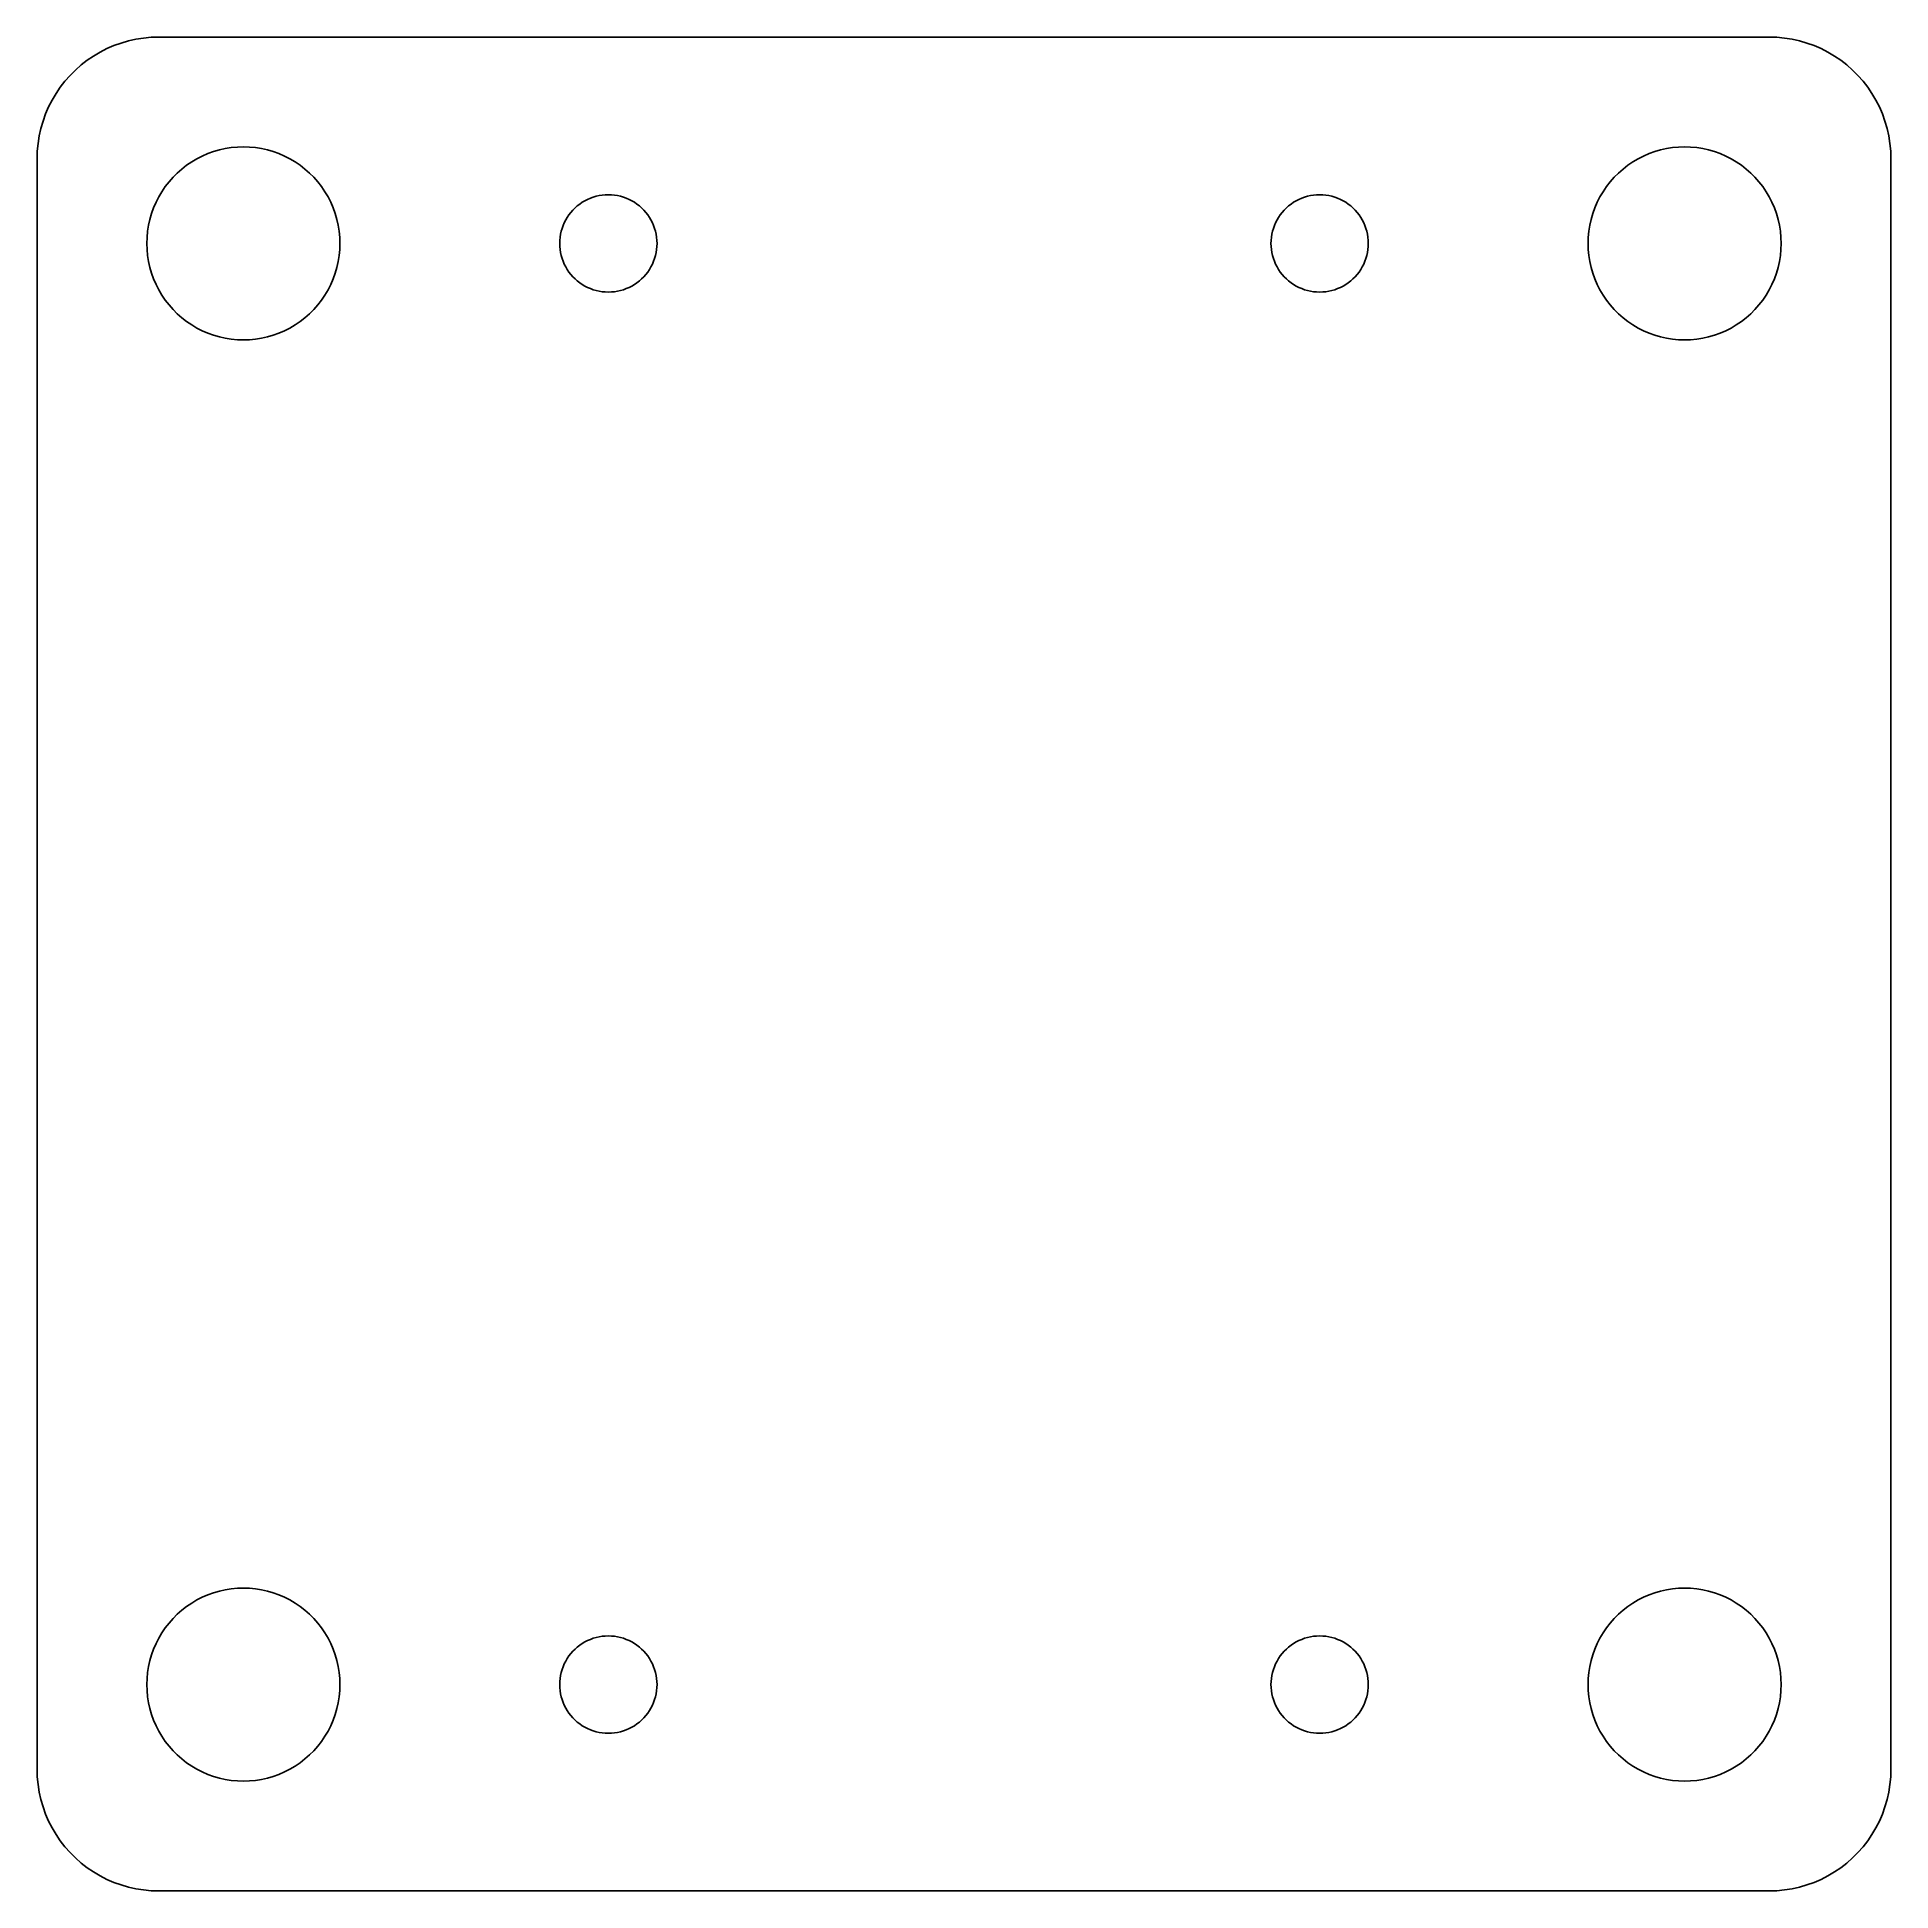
# Model space of a CAD drawing. Header units: metres. Extents: x -38.1 to 38.1, y -38.1 to 38.1.
import ezdxf

# ---------------------------------------------------------------- set-up
doc = ezdxf.new("R2010")
doc.units = ezdxf.units.M

msp = doc.modelspace()

# ---------------------------------------------------------------- linework, layer by layer
for p, q in [((-33.1, 38.1), (-33.4139, 38.0901)), ((33.1, 38.1), (-33.1, 38.1)), ((33.4139, 38.0901), (33.1, 38.1)), ((-35.5088, 37.4815), (-35.7791, 37.3216)), ((-35.2289, 37.6241), (-35.5088, 37.4815)), ((-34.9406, 37.7489), (-35.2289, 37.6241)), ((-34.6451, 37.8553), (-34.9406, 37.7489)), ((-34.3434, 37.9429), (-34.6451, 37.8553)), ((-34.0369, 38.0114), (-34.3434, 37.9429)), ((-33.7267, 38.0606), (-34.0369, 38.0114)), ((-33.4139, 38.0901), (-33.7267, 38.0606)), ((33.7267, 38.0606), (33.4139, 38.0901)), ((34.0369, 38.0114), (33.7267, 38.0606)), ((34.3434, 37.9429), (34.0369, 38.0114)), ((34.6451, 37.8553), (34.3434, 37.9429)), ((34.9406, 37.7489), (34.6451, 37.8553)), ((35.2289, 37.6241), (34.9406, 37.7489)), ((35.5088, 37.4815), (35.2289, 37.6241)), ((35.7791, 37.3216), (35.5088, 37.4815)), ((-36.5227, 36.7448), (-36.7448, 36.5227)), ((-36.2871, 36.9525), (-36.5227, 36.7448)), ((-36.0389, 37.1451), (-36.2871, 36.9525)), ((-35.7791, 37.3216), (-36.0389, 37.1451)), ((36.0389, 37.1451), (35.7791, 37.3216)), ((36.2871, 36.9525), (36.0389, 37.1451)), ((36.5227, 36.7448), (36.2871, 36.9525)), ((36.7448, 36.5227), (36.5227, 36.7448)), ((-37.1451, 36.0389), (-37.3216, 35.7791)), ((-36.9525, 36.2871), (-37.1451, 36.0389)), ((-36.7448, 36.5227), (-36.9525, 36.2871)), ((36.9525, 36.2871), (36.7448, 36.5227)), ((37.1451, 36.0389), (36.9525, 36.2871)), ((37.3216, 35.7791), (37.1451, 36.0389)), ((-37.6241, 35.2289), (-37.7489, 34.9406)), ((-37.4815, 35.5088), (-37.6241, 35.2289)), ((-37.3216, 35.7791), (-37.4815, 35.5088)), ((37.4815, 35.5088), (37.3216, 35.7791)), ((37.6241, 35.2289), (37.4815, 35.5088)), ((37.7489, 34.9406), (37.6241, 35.2289)), ((-37.9429, 34.3434), (-38.0114, 34.0369)), ((-37.8553, 34.6451), (-37.9429, 34.3434)), ((-37.7489, 34.9406), (-37.8553, 34.6451)), ((37.8553, 34.6451), (37.7489, 34.9406)), ((37.9429, 34.3434), (37.8553, 34.6451)), ((38.0114, 34.0369), (37.9429, 34.3434)), ((-38.0606, 33.7267), (-38.0901, 33.4139)), ((-38.0114, 34.0369), (-38.0606, 33.7267)), ((-30.3624, 33.5172), (-30.1162, 33.5562)), ((-30.1162, 33.5562), (-29.8679, 33.5797)), ((-29.8679, 33.5797), (-29.6187, 33.5875)), ((-29.6187, 33.5875), (-29.3695, 33.5797)), ((-29.3695, 33.5797), (-29.1213, 33.5562)), ((-29.1213, 33.5562), (-28.8751, 33.5172)), ((28.8751, 33.5172), (29.1213, 33.5562)), ((29.1213, 33.5562), (29.3695, 33.5797)), ((29.3695, 33.5797), (29.6187, 33.5875)), ((29.6187, 33.5875), (29.8679, 33.5797)), ((29.8679, 33.5797), (30.1162, 33.5562)), ((30.1162, 33.5562), (30.3624, 33.5172)), ((38.0606, 33.7267), (38.0114, 34.0369)), ((38.0901, 33.4139), (38.0606, 33.7267)), ((-38.0901, 33.4139), (-38.1, 33.1)), ((-38.1, 33.1), (-38.1, -33.1)), ((-32.1485, 32.6767), (-31.9515, 32.8295)), ((-31.9515, 32.8295), (-31.7453, 32.9697)), ((-31.7453, 32.9697), (-31.5307, 33.0966)), ((-31.5307, 33.0966), (-31.3085, 33.2098)), ((-31.3085, 33.2098), (-31.0797, 33.3088)), ((-31.0797, 33.3088), (-30.8452, 33.3932)), ((-30.8452, 33.3932), (-30.6057, 33.4628)), ((-30.6057, 33.4628), (-30.3624, 33.5172)), ((-28.8751, 33.5172), (-28.6318, 33.4628)), ((-28.6318, 33.4628), (-28.3923, 33.3932)), ((-28.3923, 33.3932), (-28.1577, 33.3088)), ((-28.1577, 33.3088), (-27.9289, 33.2098)), ((-27.9289, 33.2098), (-27.7068, 33.0966)), ((-27.7068, 33.0966), (-27.4922, 32.9697)), ((-27.4922, 32.9697), (-27.286, 32.8295)), ((-27.286, 32.8295), (-27.089, 32.6767)), ((27.089, 32.6767), (27.286, 32.8295)), ((27.286, 32.8295), (27.4922, 32.9697)), ((27.4922, 32.9697), (27.7068, 33.0966)), ((27.7068, 33.0966), (27.9289, 33.2098)), ((27.9289, 33.2098), (28.1577, 33.3088)), ((28.1577, 33.3088), (28.3923, 33.3932)), ((28.3923, 33.3932), (28.6318, 33.4628)), ((28.6318, 33.4628), (28.8751, 33.5172)), ((30.3624, 33.5172), (30.6057, 33.4628)), ((30.6057, 33.4628), (30.8452, 33.3932)), ((30.8452, 33.3932), (31.0797, 33.3088)), ((31.0797, 33.3088), (31.3085, 33.2098)), ((31.3085, 33.2098), (31.5307, 33.0966)), ((31.5307, 33.0966), (31.7453, 32.9697)), ((31.7453, 32.9697), (31.9515, 32.8295)), ((31.9515, 32.8295), (32.1485, 32.6767)), ((38.1, 33.1), (38.0901, 33.4139)), ((38.1, -33.1), (38.1, 33.1)), ((-32.8295, 31.9515), (-32.6767, 32.1485)), ((-32.6767, 32.1485), (-32.5118, 32.3355)), ((-32.5118, 32.3355), (-32.3355, 32.5118)), ((-32.3355, 32.5118), (-32.1485, 32.6767)), ((-27.089, 32.6767), (-26.9019, 32.5118)), ((-26.9019, 32.5118), (-26.7256, 32.3355)), ((-26.7256, 32.3355), (-26.5608, 32.1485)), ((-26.5608, 32.1485), (-26.408, 31.9515)), ((26.408, 31.9515), (26.5608, 32.1485)), ((26.5608, 32.1485), (26.7256, 32.3355)), ((26.7256, 32.3355), (26.9019, 32.5118)), ((26.9019, 32.5118), (27.089, 32.6767)), ((32.1485, 32.6767), (32.3355, 32.5118)), ((32.3355, 32.5118), (32.5118, 32.3355)), ((32.5118, 32.3355), (32.6767, 32.1485)), ((32.6767, 32.1485), (32.8295, 31.9515)), ((-33.3088, 31.0797), (-33.2098, 31.3085)), ((-33.2098, 31.3085), (-33.0966, 31.5307)), ((-33.0966, 31.5307), (-32.9697, 31.7453)), ((-32.9697, 31.7453), (-32.8295, 31.9515)), ((-26.408, 31.9515), (-26.2678, 31.7453)), ((-26.2678, 31.7453), (-26.1409, 31.5307)), ((-26.1409, 31.5307), (-26.0277, 31.3085)), ((-26.0277, 31.3085), (-25.9287, 31.0797)), ((-15.7943, 31.2368), (-15.6904, 31.3074)), ((-15.6904, 31.3074), (-15.5822, 31.3714)), ((-15.5822, 31.3714), (-15.4703, 31.4284)), ((-15.4703, 31.4284), (-15.355, 31.4783)), ((-15.355, 31.4783), (-15.2368, 31.5209)), ((-15.2368, 31.5209), (-15.1161, 31.5559)), ((-15.1161, 31.5559), (-14.9935, 31.5833)), ((-14.9935, 31.5833), (-14.8694, 31.603)), ((-14.8694, 31.603), (-14.7443, 31.6148)), ((-14.7443, 31.6148), (-14.6187, 31.6187)), ((-14.6187, 31.6187), (-14.4932, 31.6148)), ((-14.4932, 31.6148), (-14.3681, 31.603)), ((-14.3681, 31.603), (-14.244, 31.5833)), ((-14.244, 31.5833), (-14.1214, 31.5559)), ((-14.1214, 31.5559), (-14.0007, 31.5209)), ((-14.0007, 31.5209), (-13.8825, 31.4783)), ((-13.8825, 31.4783), (-13.7672, 31.4284)), ((-13.7672, 31.4284), (-13.6552, 31.3714)), ((-13.6552, 31.3714), (-13.5471, 31.3074)), ((-13.5471, 31.3074), (-13.4432, 31.2368)), ((13.4432, 31.2368), (13.5471, 31.3074)), ((13.5471, 31.3074), (13.6552, 31.3714)), ((13.6552, 31.3714), (13.7672, 31.4284)), ((13.7672, 31.4284), (13.8825, 31.4783)), ((13.8825, 31.4783), (14.0007, 31.5209)), ((14.0007, 31.5209), (14.1214, 31.5559)), ((14.1214, 31.5559), (14.244, 31.5833)), ((14.244, 31.5833), (14.3681, 31.603)), ((14.3681, 31.603), (14.4932, 31.6148)), ((14.4932, 31.6148), (14.6187, 31.6187)), ((14.6187, 31.6187), (14.7443, 31.6148)), ((14.7443, 31.6148), (14.8694, 31.603)), ((14.8694, 31.603), (14.9935, 31.5833)), ((14.9935, 31.5833), (15.1161, 31.5559)), ((15.1161, 31.5559), (15.2368, 31.5209)), ((15.2368, 31.5209), (15.355, 31.4783)), ((15.355, 31.4783), (15.4703, 31.4284)), ((15.4703, 31.4284), (15.5822, 31.3714)), ((15.5822, 31.3714), (15.6904, 31.3074)), ((15.6904, 31.3074), (15.7943, 31.2368)), ((25.9287, 31.0797), (26.0277, 31.3085)), ((26.0277, 31.3085), (26.1409, 31.5307)), ((26.1409, 31.5307), (26.2678, 31.7453)), ((26.2678, 31.7453), (26.408, 31.9515)), ((32.8295, 31.9515), (32.9697, 31.7453)), ((32.9697, 31.7453), (33.0966, 31.5307)), ((33.0966, 31.5307), (33.2098, 31.3085)), ((33.2098, 31.3085), (33.3088, 31.0797)), ((-33.5172, 30.3624), (-33.4628, 30.6057)), ((-33.4628, 30.6057), (-33.3932, 30.8452)), ((-33.3932, 30.8452), (-33.3088, 31.0797)), ((-25.9287, 31.0797), (-25.8442, 30.8452)), ((-25.8442, 30.8452), (-25.7747, 30.6057)), ((-25.7747, 30.6057), (-25.7203, 30.3624)), ((-16.4284, 30.4703), (-16.3714, 30.5822)), ((-16.3714, 30.5822), (-16.3074, 30.6904)), ((-16.3074, 30.6904), (-16.2368, 30.7943)), ((-16.2368, 30.7943), (-16.1598, 30.8936)), ((-16.1598, 30.8936), (-16.0767, 30.9878)), ((-16.0767, 30.9878), (-15.9878, 31.0767)), ((-15.9878, 31.0767), (-15.8936, 31.1598)), ((-15.8936, 31.1598), (-15.7943, 31.2368)), ((-13.4432, 31.2368), (-13.3439, 31.1598)), ((-13.3439, 31.1598), (-13.2496, 31.0767)), ((-13.2496, 31.0767), (-13.1608, 30.9878)), ((-13.1608, 30.9878), (-13.0777, 30.8936)), ((-13.0777, 30.8936), (-13.0007, 30.7943)), ((-13.0007, 30.7943), (-12.9301, 30.6904)), ((-12.9301, 30.6904), (-12.8661, 30.5822)), ((-12.8661, 30.5822), (-12.8091, 30.4703)), ((12.8091, 30.4703), (12.8661, 30.5822)), ((12.8661, 30.5822), (12.9301, 30.6904)), ((12.9301, 30.6904), (13.0007, 30.7943)), ((13.0007, 30.7943), (13.0777, 30.8936)), ((13.0777, 30.8936), (13.1608, 30.9878)), ((13.1608, 30.9878), (13.2496, 31.0767)), ((13.2496, 31.0767), (13.3439, 31.1598)), ((13.3439, 31.1598), (13.4432, 31.2368)), ((15.7943, 31.2368), (15.8936, 31.1598)), ((15.8936, 31.1598), (15.9878, 31.0767)), ((15.9878, 31.0767), (16.0767, 30.9878)), ((16.0767, 30.9878), (16.1598, 30.8936)), ((16.1598, 30.8936), (16.2368, 30.7943)), ((16.2368, 30.7943), (16.3074, 30.6904)), ((16.3074, 30.6904), (16.3714, 30.5822)), ((16.3714, 30.5822), (16.4284, 30.4703)), ((25.7203, 30.3624), (25.7747, 30.6057)), ((25.7747, 30.6057), (25.8442, 30.8452)), ((25.8442, 30.8452), (25.9287, 31.0797)), ((33.3088, 31.0797), (33.3932, 30.8452)), ((33.3932, 30.8452), (33.4628, 30.6057)), ((33.4628, 30.6057), (33.5172, 30.3624)), ((-33.5875, 29.6187), (-33.5797, 29.8679)), ((-33.5797, 29.8679), (-33.5562, 30.1162)), ((-33.5562, 30.1162), (-33.5172, 30.3624)), ((-25.7203, 30.3624), (-25.6813, 30.1162)), ((-25.6813, 30.1162), (-25.6578, 29.8679)), ((-25.6578, 29.8679), (-25.65, 29.6187)), ((-16.6187, 29.6187), (-16.6148, 29.7443)), ((-16.6148, 29.7443), (-16.603, 29.8694)), ((-16.603, 29.8694), (-16.5833, 29.9935)), ((-16.5833, 29.9935), (-16.5559, 30.1161)), ((-16.5559, 30.1161), (-16.5209, 30.2368)), ((-16.5209, 30.2368), (-16.4783, 30.355)), ((-16.4783, 30.355), (-16.4284, 30.4703)), ((-12.8091, 30.4703), (-12.7592, 30.355)), ((-12.7592, 30.355), (-12.7166, 30.2368)), ((-12.7166, 30.2368), (-12.6816, 30.1161)), ((-12.6816, 30.1161), (-12.6542, 29.9935)), ((-12.6542, 29.9935), (-12.6345, 29.8694)), ((-12.6345, 29.8694), (-12.6227, 29.7443)), ((-12.6227, 29.7443), (-12.6187, 29.6187)), ((12.6187, 29.6187), (12.6227, 29.7443)), ((12.6227, 29.7443), (12.6345, 29.8694)), ((12.6345, 29.8694), (12.6542, 29.9935)), ((12.6542, 29.9935), (12.6816, 30.1161)), ((12.6816, 30.1161), (12.7166, 30.2368)), ((12.7166, 30.2368), (12.7592, 30.355)), ((12.7592, 30.355), (12.8091, 30.4703)), ((16.4284, 30.4703), (16.4783, 30.355)), ((16.4783, 30.355), (16.5209, 30.2368)), ((16.5209, 30.2368), (16.5559, 30.1161)), ((16.5559, 30.1161), (16.5833, 29.9935)), ((16.5833, 29.9935), (16.603, 29.8694)), ((16.603, 29.8694), (16.6148, 29.7443)), ((16.6148, 29.7443), (16.6187, 29.6187)), ((25.65, 29.6187), (25.6578, 29.8679)), ((25.6578, 29.8679), (25.6813, 30.1162)), ((25.6813, 30.1162), (25.7203, 30.3624)), ((33.5172, 30.3624), (33.5562, 30.1162)), ((33.5562, 30.1162), (33.5797, 29.8679)), ((33.5797, 29.8679), (33.5875, 29.6187)), ((-33.5797, 29.3695), (-33.5875, 29.6187)), ((-33.5562, 29.1213), (-33.5797, 29.3695)), ((-33.5172, 28.8751), (-33.5562, 29.1213)), ((-25.6813, 29.1213), (-25.7203, 28.8751)), ((-25.6578, 29.3695), (-25.6813, 29.1213)), ((-25.65, 29.6187), (-25.6578, 29.3695)), ((-16.6148, 29.4932), (-16.6187, 29.6187)), ((-16.603, 29.3681), (-16.6148, 29.4932)), ((-16.5833, 29.244), (-16.603, 29.3681)), ((-16.5559, 29.1214), (-16.5833, 29.244)), ((-16.5209, 29.0007), (-16.5559, 29.1214)), ((-16.4783, 28.8825), (-16.5209, 29.0007)), ((-12.7166, 29.0007), (-12.7592, 28.8825)), ((-12.6816, 29.1214), (-12.7166, 29.0007)), ((-12.6542, 29.244), (-12.6816, 29.1214)), ((-12.6345, 29.3681), (-12.6542, 29.244)), ((-12.6227, 29.4932), (-12.6345, 29.3681)), ((-12.6187, 29.6187), (-12.6227, 29.4932)), ((12.6227, 29.4932), (12.6187, 29.6187)), ((12.6345, 29.3681), (12.6227, 29.4932)), ((12.6542, 29.244), (12.6345, 29.3681)), ((12.6816, 29.1214), (12.6542, 29.244)), ((12.7166, 29.0007), (12.6816, 29.1214)), ((12.7592, 28.8825), (12.7166, 29.0007)), ((16.5209, 29.0007), (16.4783, 28.8825)), ((16.5559, 29.1214), (16.5209, 29.0007)), ((16.5833, 29.244), (16.5559, 29.1214)), ((16.603, 29.3681), (16.5833, 29.244)), ((16.6148, 29.4932), (16.603, 29.3681)), ((16.6187, 29.6187), (16.6148, 29.4932)), ((25.6578, 29.3695), (25.65, 29.6187)), ((25.6813, 29.1213), (25.6578, 29.3695)), ((25.7203, 28.8751), (25.6813, 29.1213)), ((33.5562, 29.1213), (33.5172, 28.8751)), ((33.5797, 29.3695), (33.5562, 29.1213)), ((33.5875, 29.6187), (33.5797, 29.3695)), ((-33.4628, 28.6318), (-33.5172, 28.8751)), ((-33.3932, 28.3923), (-33.4628, 28.6318)), ((-33.3088, 28.1577), (-33.3932, 28.3923)), ((-25.8442, 28.3923), (-25.9287, 28.1577)), ((-25.7747, 28.6318), (-25.8442, 28.3923)), ((-25.7203, 28.8751), (-25.7747, 28.6318)), ((-16.4284, 28.7672), (-16.4783, 28.8825)), ((-16.3714, 28.6552), (-16.4284, 28.7672)), ((-16.3074, 28.5471), (-16.3714, 28.6552)), ((-16.2368, 28.4432), (-16.3074, 28.5471)), ((-16.1598, 28.3439), (-16.2368, 28.4432)), ((-16.0767, 28.2496), (-16.1598, 28.3439)), ((-15.9878, 28.1608), (-16.0767, 28.2496)), ((-13.1608, 28.2496), (-13.2496, 28.1608)), ((-13.0777, 28.3439), (-13.1608, 28.2496)), ((-13.0007, 28.4432), (-13.0777, 28.3439)), ((-12.9301, 28.5471), (-13.0007, 28.4432)), ((-12.8661, 28.6552), (-12.9301, 28.5471)), ((-12.8091, 28.7672), (-12.8661, 28.6552)), ((-12.7592, 28.8825), (-12.8091, 28.7672)), ((12.8091, 28.7672), (12.7592, 28.8825)), ((12.8661, 28.6552), (12.8091, 28.7672)), ((12.9301, 28.5471), (12.8661, 28.6552)), ((13.0007, 28.4432), (12.9301, 28.5471)), ((13.0777, 28.3439), (13.0007, 28.4432)), ((13.1608, 28.2496), (13.0777, 28.3439)), ((13.2496, 28.1608), (13.1608, 28.2496)), ((16.0767, 28.2496), (15.9878, 28.1608)), ((16.1598, 28.3439), (16.0767, 28.2496)), ((16.2368, 28.4432), (16.1598, 28.3439)), ((16.3074, 28.5471), (16.2368, 28.4432)), ((16.3714, 28.6552), (16.3074, 28.5471)), ((16.4284, 28.7672), (16.3714, 28.6552)), ((16.4783, 28.8825), (16.4284, 28.7672)), ((25.7747, 28.6318), (25.7203, 28.8751)), ((25.8442, 28.3923), (25.7747, 28.6318)), ((25.9287, 28.1577), (25.8442, 28.3923)), ((33.3932, 28.3923), (33.3088, 28.1577)), ((33.4628, 28.6318), (33.3932, 28.3923)), ((33.5172, 28.8751), (33.4628, 28.6318)), ((-33.2098, 27.9289), (-33.3088, 28.1577)), ((-33.0966, 27.7068), (-33.2098, 27.9289)), ((-32.9697, 27.4922), (-33.0966, 27.7068)), ((-32.8295, 27.286), (-32.9697, 27.4922)), ((-26.2678, 27.4922), (-26.408, 27.286)), ((-26.1409, 27.7068), (-26.2678, 27.4922)), ((-26.0277, 27.9289), (-26.1409, 27.7068)), ((-25.9287, 28.1577), (-26.0277, 27.9289)), ((-15.8936, 28.0777), (-15.9878, 28.1608)), ((-15.7943, 28.0007), (-15.8936, 28.0777)), ((-15.6904, 27.9301), (-15.7943, 28.0007)), ((-15.5822, 27.8661), (-15.6904, 27.9301)), ((-15.4703, 27.8091), (-15.5822, 27.8661)), ((-15.355, 27.7592), (-15.4703, 27.8091)), ((-15.2368, 27.7166), (-15.355, 27.7592)), ((-15.1161, 27.6816), (-15.2368, 27.7166)), ((-14.9935, 27.6542), (-15.1161, 27.6816)), ((-14.8694, 27.6345), (-14.9935, 27.6542)), ((-14.7443, 27.6227), (-14.8694, 27.6345)), ((-14.6187, 27.6187), (-14.7443, 27.6227)), ((-14.4932, 27.6227), (-14.6187, 27.6187)), ((-14.3681, 27.6345), (-14.4932, 27.6227)), ((-14.244, 27.6542), (-14.3681, 27.6345)), ((-14.1214, 27.6816), (-14.244, 27.6542)), ((-14.0007, 27.7166), (-14.1214, 27.6816)), ((-13.8825, 27.7592), (-14.0007, 27.7166)), ((-13.7672, 27.8091), (-13.8825, 27.7592)), ((-13.6552, 27.8661), (-13.7672, 27.8091)), ((-13.5471, 27.9301), (-13.6552, 27.8661)), ((-13.4432, 28.0007), (-13.5471, 27.9301)), ((-13.3439, 28.0777), (-13.4432, 28.0007)), ((-13.2496, 28.1608), (-13.3439, 28.0777)), ((13.3439, 28.0777), (13.2496, 28.1608)), ((13.4432, 28.0007), (13.3439, 28.0777)), ((13.5471, 27.9301), (13.4432, 28.0007)), ((13.6552, 27.8661), (13.5471, 27.9301)), ((13.7672, 27.8091), (13.6552, 27.8661)), ((13.8825, 27.7592), (13.7672, 27.8091)), ((14.0007, 27.7166), (13.8825, 27.7592)), ((14.1214, 27.6816), (14.0007, 27.7166)), ((14.244, 27.6542), (14.1214, 27.6816)), ((14.3681, 27.6345), (14.244, 27.6542)), ((14.4932, 27.6227), (14.3681, 27.6345)), ((14.6187, 27.6187), (14.4932, 27.6227)), ((14.7443, 27.6227), (14.6187, 27.6187)), ((14.8694, 27.6345), (14.7443, 27.6227)), ((14.9935, 27.6542), (14.8694, 27.6345)), ((15.1161, 27.6816), (14.9935, 27.6542)), ((15.2368, 27.7166), (15.1161, 27.6816)), ((15.355, 27.7592), (15.2368, 27.7166)), ((15.4703, 27.8091), (15.355, 27.7592)), ((15.5822, 27.8661), (15.4703, 27.8091)), ((15.6904, 27.9301), (15.5822, 27.8661)), ((15.7943, 28.0007), (15.6904, 27.9301)), ((15.8936, 28.0777), (15.7943, 28.0007)), ((15.9878, 28.1608), (15.8936, 28.0777)), ((26.0277, 27.9289), (25.9287, 28.1577)), ((26.1409, 27.7068), (26.0277, 27.9289)), ((26.2678, 27.4922), (26.1409, 27.7068)), ((26.408, 27.286), (26.2678, 27.4922)), ((32.9697, 27.4922), (32.8295, 27.286)), ((33.0966, 27.7068), (32.9697, 27.4922)), ((33.2098, 27.9289), (33.0966, 27.7068)), ((33.3088, 28.1577), (33.2098, 27.9289)), ((-32.6767, 27.089), (-32.8295, 27.286)), ((-32.5118, 26.9019), (-32.6767, 27.089)), ((-32.3355, 26.7256), (-32.5118, 26.9019)), ((-32.1485, 26.5608), (-32.3355, 26.7256)), ((-26.9019, 26.7256), (-27.089, 26.5608)), ((-26.7256, 26.9019), (-26.9019, 26.7256)), ((-26.5608, 27.089), (-26.7256, 26.9019)), ((-26.408, 27.286), (-26.5608, 27.089)), ((26.5608, 27.089), (26.408, 27.286)), ((26.7256, 26.9019), (26.5608, 27.089)), ((26.9019, 26.7256), (26.7256, 26.9019)), ((27.089, 26.5608), (26.9019, 26.7256)), ((32.3355, 26.7256), (32.1485, 26.5608)), ((32.5118, 26.9019), (32.3355, 26.7256)), ((32.6767, 27.089), (32.5118, 26.9019)), ((32.8295, 27.286), (32.6767, 27.089)), ((-31.9515, 26.408), (-32.1485, 26.5608)), ((-31.7453, 26.2678), (-31.9515, 26.408)), ((-31.5307, 26.1409), (-31.7453, 26.2678)), ((-31.3085, 26.0277), (-31.5307, 26.1409)), ((-31.0797, 25.9287), (-31.3085, 26.0277)), ((-30.8452, 25.8442), (-31.0797, 25.9287)), ((-28.1577, 25.9287), (-28.3923, 25.8442)), ((-27.9289, 26.0277), (-28.1577, 25.9287)), ((-27.7068, 26.1409), (-27.9289, 26.0277)), ((-27.4922, 26.2678), (-27.7068, 26.1409)), ((-27.286, 26.408), (-27.4922, 26.2678)), ((-27.089, 26.5608), (-27.286, 26.408)), ((27.286, 26.408), (27.089, 26.5608)), ((27.4922, 26.2678), (27.286, 26.408)), ((27.7068, 26.1409), (27.4922, 26.2678)), ((27.9289, 26.0277), (27.7068, 26.1409)), ((28.1577, 25.9287), (27.9289, 26.0277)), ((28.3923, 25.8442), (28.1577, 25.9287)), ((31.0797, 25.9287), (30.8452, 25.8442)), ((31.3085, 26.0277), (31.0797, 25.9287)), ((31.5307, 26.1409), (31.3085, 26.0277)), ((31.7453, 26.2678), (31.5307, 26.1409)), ((31.9515, 26.408), (31.7453, 26.2678)), ((32.1485, 26.5608), (31.9515, 26.408)), ((-30.6057, 25.7747), (-30.8452, 25.8442)), ((-30.3624, 25.7203), (-30.6057, 25.7747)), ((-30.1162, 25.6813), (-30.3624, 25.7203)), ((-29.8679, 25.6578), (-30.1162, 25.6813)), ((-29.6187, 25.65), (-29.8679, 25.6578)), ((-29.3695, 25.6578), (-29.6187, 25.65)), ((-29.1213, 25.6813), (-29.3695, 25.6578)), ((-28.8751, 25.7203), (-29.1213, 25.6813)), ((-28.6318, 25.7747), (-28.8751, 25.7203)), ((-28.3923, 25.8442), (-28.6318, 25.7747)), ((28.6318, 25.7747), (28.3923, 25.8442)), ((28.8751, 25.7203), (28.6318, 25.7747)), ((29.1213, 25.6813), (28.8751, 25.7203)), ((29.3695, 25.6578), (29.1213, 25.6813)), ((29.6187, 25.65), (29.3695, 25.6578)), ((29.8679, 25.6578), (29.6187, 25.65)), ((30.1162, 25.6813), (29.8679, 25.6578)), ((30.3624, 25.7203), (30.1162, 25.6813)), ((30.6057, 25.7747), (30.3624, 25.7203)), ((30.8452, 25.8442), (30.6057, 25.7747)), ((-31.0797, -25.9287), (-30.8452, -25.8442)), ((-30.8452, -25.8442), (-30.6057, -25.7747)), ((-30.6057, -25.7747), (-30.3624, -25.7203)), ((-30.3624, -25.7203), (-30.1162, -25.6813)), ((-30.1162, -25.6813), (-29.8679, -25.6578)), ((-29.8679, -25.6578), (-29.6187, -25.65)), ((-29.6187, -25.65), (-29.3695, -25.6578)), ((-29.3695, -25.6578), (-29.1213, -25.6813)), ((-29.1213, -25.6813), (-28.8751, -25.7203)), ((-28.8751, -25.7203), (-28.6318, -25.7747)), ((-28.6318, -25.7747), (-28.3923, -25.8442)), ((-28.3923, -25.8442), (-28.1577, -25.9287)), ((28.1577, -25.9287), (28.3923, -25.8442)), ((28.3923, -25.8442), (28.6318, -25.7747)), ((28.6318, -25.7747), (28.8751, -25.7203)), ((28.8751, -25.7203), (29.1213, -25.6813)), ((29.1213, -25.6813), (29.3695, -25.6578)), ((29.3695, -25.6578), (29.6187, -25.65)), ((29.6187, -25.65), (29.8679, -25.6578)), ((29.8679, -25.6578), (30.1162, -25.6813)), ((30.1162, -25.6813), (30.3624, -25.7203)), ((30.3624, -25.7203), (30.6057, -25.7747)), ((30.6057, -25.7747), (30.8452, -25.8442)), ((30.8452, -25.8442), (31.0797, -25.9287)), ((-32.3355, -26.7256), (-32.1485, -26.5608)), ((-32.1485, -26.5608), (-31.9515, -26.408)), ((-31.9515, -26.408), (-31.7453, -26.2678)), ((-31.7453, -26.2678), (-31.5307, -26.1409)), ((-31.5307, -26.1409), (-31.3085, -26.0277)), ((-31.3085, -26.0277), (-31.0797, -25.9287)), ((-28.1577, -25.9287), (-27.9289, -26.0277)), ((-27.9289, -26.0277), (-27.7068, -26.1409)), ((-27.7068, -26.1409), (-27.4922, -26.2678)), ((-27.4922, -26.2678), (-27.286, -26.408)), ((-27.286, -26.408), (-27.089, -26.5608)), ((-27.089, -26.5608), (-26.9019, -26.7256)), ((26.9019, -26.7256), (27.089, -26.5608)), ((27.089, -26.5608), (27.286, -26.408)), ((27.286, -26.408), (27.4922, -26.2678)), ((27.4922, -26.2678), (27.7068, -26.1409)), ((27.7068, -26.1409), (27.9289, -26.0277)), ((27.9289, -26.0277), (28.1577, -25.9287)), ((31.0797, -25.9287), (31.3085, -26.0277)), ((31.3085, -26.0277), (31.5307, -26.1409)), ((31.5307, -26.1409), (31.7453, -26.2678)), ((31.7453, -26.2678), (31.9515, -26.408)), ((31.9515, -26.408), (32.1485, -26.5608)), ((32.1485, -26.5608), (32.3355, -26.7256)), ((-32.9697, -27.4922), (-32.8295, -27.286)), ((-32.8295, -27.286), (-32.6767, -27.089)), ((-32.6767, -27.089), (-32.5118, -26.9019)), ((-32.5118, -26.9019), (-32.3355, -26.7256)), ((-26.9019, -26.7256), (-26.7256, -26.9019)), ((-26.7256, -26.9019), (-26.5608, -27.089)), ((-26.5608, -27.089), (-26.408, -27.286)), ((-26.408, -27.286), (-26.2678, -27.4922)), ((26.2678, -27.4922), (26.408, -27.286)), ((26.408, -27.286), (26.5608, -27.089)), ((26.5608, -27.089), (26.7256, -26.9019)), ((26.7256, -26.9019), (26.9019, -26.7256)), ((32.3355, -26.7256), (32.5118, -26.9019)), ((32.5118, -26.9019), (32.6767, -27.089)), ((32.6767, -27.089), (32.8295, -27.286)), ((32.8295, -27.286), (32.9697, -27.4922)), ((-33.3932, -28.3923), (-33.3088, -28.1577)), ((-33.3088, -28.1577), (-33.2098, -27.9289)), ((-33.2098, -27.9289), (-33.0966, -27.7068)), ((-33.0966, -27.7068), (-32.9697, -27.4922)), ((-26.2678, -27.4922), (-26.1409, -27.7068)), ((-26.1409, -27.7068), (-26.0277, -27.9289)), ((-26.0277, -27.9289), (-25.9287, -28.1577)), ((-25.9287, -28.1577), (-25.8442, -28.3923)), ((-16.0767, -28.2496), (-15.9878, -28.1608)), ((-15.9878, -28.1608), (-15.8936, -28.0777)), ((-15.8936, -28.0777), (-15.7943, -28.0007)), ((-15.7943, -28.0007), (-15.6904, -27.9301)), ((-15.6904, -27.9301), (-15.5822, -27.8661)), ((-15.5822, -27.8661), (-15.4703, -27.8091)), ((-15.4703, -27.8091), (-15.355, -27.7592)), ((-15.355, -27.7592), (-15.2368, -27.7166)), ((-15.2368, -27.7166), (-15.1161, -27.6816)), ((-15.1161, -27.6816), (-14.9935, -27.6542)), ((-14.9935, -27.6542), (-14.8694, -27.6345)), ((-14.8694, -27.6345), (-14.7443, -27.6227)), ((-14.7443, -27.6227), (-14.6187, -27.6187)), ((-14.6187, -27.6187), (-14.4932, -27.6227)), ((-14.4932, -27.6227), (-14.3681, -27.6345)), ((-14.3681, -27.6345), (-14.244, -27.6542)), ((-14.244, -27.6542), (-14.1214, -27.6816)), ((-14.1214, -27.6816), (-14.0007, -27.7166)), ((-14.0007, -27.7166), (-13.8825, -27.7592)), ((-13.8825, -27.7592), (-13.7672, -27.8091)), ((-13.7672, -27.8091), (-13.6552, -27.8661)), ((-13.6552, -27.8661), (-13.5471, -27.9301)), ((-13.5471, -27.9301), (-13.4432, -28.0007)), ((-13.4432, -28.0007), (-13.3439, -28.0777)), ((-13.3439, -28.0777), (-13.2496, -28.1608)), ((-13.2496, -28.1608), (-13.1608, -28.2496)), ((13.1608, -28.2496), (13.2496, -28.1608)), ((13.2496, -28.1608), (13.3439, -28.0777)), ((13.3439, -28.0777), (13.4432, -28.0007)), ((13.4432, -28.0007), (13.5471, -27.9301)), ((13.5471, -27.9301), (13.6552, -27.8661)), ((13.6552, -27.8661), (13.7672, -27.8091)), ((13.7672, -27.8091), (13.8825, -27.7592)), ((13.8825, -27.7592), (14.0007, -27.7166)), ((14.0007, -27.7166), (14.1214, -27.6816)), ((14.1214, -27.6816), (14.244, -27.6542)), ((14.244, -27.6542), (14.3681, -27.6345)), ((14.3681, -27.6345), (14.4932, -27.6227)), ((14.4932, -27.6227), (14.6187, -27.6187)), ((14.6187, -27.6187), (14.7443, -27.6227)), ((14.7443, -27.6227), (14.8694, -27.6345)), ((14.8694, -27.6345), (14.9935, -27.6542)), ((14.9935, -27.6542), (15.1161, -27.6816)), ((15.1161, -27.6816), (15.2368, -27.7166)), ((15.2368, -27.7166), (15.355, -27.7592)), ((15.355, -27.7592), (15.4703, -27.8091)), ((15.4703, -27.8091), (15.5822, -27.8661)), ((15.5822, -27.8661), (15.6904, -27.9301)), ((15.6904, -27.9301), (15.7943, -28.0007)), ((15.7943, -28.0007), (15.8936, -28.0777)), ((15.8936, -28.0777), (15.9878, -28.1608)), ((15.9878, -28.1608), (16.0767, -28.2496)), ((25.8442, -28.3923), (25.9287, -28.1577)), ((25.9287, -28.1577), (26.0277, -27.9289)), ((26.0277, -27.9289), (26.1409, -27.7068)), ((26.1409, -27.7068), (26.2678, -27.4922)), ((32.9697, -27.4922), (33.0966, -27.7068)), ((33.0966, -27.7068), (33.2098, -27.9289)), ((33.2098, -27.9289), (33.3088, -28.1577)), ((33.3088, -28.1577), (33.3932, -28.3923)), ((-33.5562, -29.1213), (-33.5172, -28.8751)), ((-33.5172, -28.8751), (-33.4628, -28.6318)), ((-33.4628, -28.6318), (-33.3932, -28.3923)), ((-25.8442, -28.3923), (-25.7747, -28.6318)), ((-25.7747, -28.6318), (-25.7203, -28.8751)), ((-25.7203, -28.8751), (-25.6813, -29.1213)), ((-16.5209, -29.0007), (-16.4783, -28.8825)), ((-16.4783, -28.8825), (-16.4284, -28.7672)), ((-16.4284, -28.7672), (-16.3714, -28.6552)), ((-16.3714, -28.6552), (-16.3074, -28.5471)), ((-16.3074, -28.5471), (-16.2368, -28.4432)), ((-16.2368, -28.4432), (-16.1598, -28.3439)), ((-16.1598, -28.3439), (-16.0767, -28.2496)), ((-13.1608, -28.2496), (-13.0777, -28.3439)), ((-13.0777, -28.3439), (-13.0007, -28.4432)), ((-13.0007, -28.4432), (-12.9301, -28.5471)), ((-12.9301, -28.5471), (-12.8661, -28.6552)), ((-12.8661, -28.6552), (-12.8091, -28.7672)), ((-12.8091, -28.7672), (-12.7592, -28.8825)), ((-12.7592, -28.8825), (-12.7166, -29.0007)), ((12.7166, -29.0007), (12.7592, -28.8825)), ((12.7592, -28.8825), (12.8091, -28.7672)), ((12.8091, -28.7672), (12.8661, -28.6552)), ((12.8661, -28.6552), (12.9301, -28.5471)), ((12.9301, -28.5471), (13.0007, -28.4432)), ((13.0007, -28.4432), (13.0777, -28.3439)), ((13.0777, -28.3439), (13.1608, -28.2496)), ((16.0767, -28.2496), (16.1598, -28.3439)), ((16.1598, -28.3439), (16.2368, -28.4432)), ((16.2368, -28.4432), (16.3074, -28.5471)), ((16.3074, -28.5471), (16.3714, -28.6552)), ((16.3714, -28.6552), (16.4284, -28.7672)), ((16.4284, -28.7672), (16.4783, -28.8825)), ((16.4783, -28.8825), (16.5209, -29.0007)), ((25.6813, -29.1213), (25.7203, -28.8751)), ((25.7203, -28.8751), (25.7747, -28.6318)), ((25.7747, -28.6318), (25.8442, -28.3923)), ((33.3932, -28.3923), (33.4628, -28.6318)), ((33.4628, -28.6318), (33.5172, -28.8751)), ((33.5172, -28.8751), (33.5562, -29.1213)), ((-33.5875, -29.6187), (-33.5797, -29.3695)), ((-33.5797, -29.8679), (-33.5875, -29.6187)), ((-33.5797, -29.3695), (-33.5562, -29.1213)), ((-25.6813, -29.1213), (-25.6578, -29.3695)), ((-25.6578, -29.3695), (-25.65, -29.6187)), ((-25.65, -29.6187), (-25.6578, -29.8679)), ((-16.6187, -29.6187), (-16.6148, -29.4932)), ((-16.6148, -29.7443), (-16.6187, -29.6187)), ((-16.6148, -29.4932), (-16.603, -29.3681)), ((-16.603, -29.3681), (-16.5833, -29.244)), ((-16.5833, -29.244), (-16.5559, -29.1214)), ((-16.5559, -29.1214), (-16.5209, -29.0007)), ((-12.7166, -29.0007), (-12.6816, -29.1214)), ((-12.6816, -29.1214), (-12.6542, -29.244)), ((-12.6542, -29.244), (-12.6345, -29.3681)), ((-12.6345, -29.3681), (-12.6227, -29.4932)), ((-12.6227, -29.4932), (-12.6187, -29.6187)), ((-12.6187, -29.6187), (-12.6227, -29.7443)), ((12.6187, -29.6187), (12.6227, -29.4932)), ((12.6227, -29.7443), (12.6187, -29.6187)), ((12.6227, -29.4932), (12.6345, -29.3681)), ((12.6345, -29.3681), (12.6542, -29.244)), ((12.6542, -29.244), (12.6816, -29.1214)), ((12.6816, -29.1214), (12.7166, -29.0007)), ((16.5209, -29.0007), (16.5559, -29.1214)), ((16.5559, -29.1214), (16.5833, -29.244)), ((16.5833, -29.244), (16.603, -29.3681)), ((16.603, -29.3681), (16.6148, -29.4932)), ((16.6148, -29.4932), (16.6187, -29.6187)), ((16.6187, -29.6187), (16.6148, -29.7443)), ((25.65, -29.6187), (25.6578, -29.3695)), ((25.6578, -29.8679), (25.65, -29.6187)), ((25.6578, -29.3695), (25.6813, -29.1213)), ((33.5562, -29.1213), (33.5797, -29.3695)), ((33.5797, -29.3695), (33.5875, -29.6187)), ((33.5875, -29.6187), (33.5797, -29.8679)), ((-33.5562, -30.1162), (-33.5797, -29.8679)), ((-33.5172, -30.3624), (-33.5562, -30.1162)), ((-33.4628, -30.6057), (-33.5172, -30.3624)), ((-25.7203, -30.3624), (-25.7747, -30.6057)), ((-25.6813, -30.1162), (-25.7203, -30.3624)), ((-25.6578, -29.8679), (-25.6813, -30.1162)), ((-16.603, -29.8694), (-16.6148, -29.7443)), ((-16.5833, -29.9935), (-16.603, -29.8694)), ((-16.5559, -30.1161), (-16.5833, -29.9935)), ((-16.5209, -30.2368), (-16.5559, -30.1161)), ((-16.4783, -30.355), (-16.5209, -30.2368)), ((-16.4284, -30.4703), (-16.4783, -30.355)), ((-16.3714, -30.5822), (-16.4284, -30.4703)), ((-12.8091, -30.4703), (-12.8661, -30.5822)), ((-12.7592, -30.355), (-12.8091, -30.4703)), ((-12.7166, -30.2368), (-12.7592, -30.355)), ((-12.6816, -30.1161), (-12.7166, -30.2368)), ((-12.6542, -29.9935), (-12.6816, -30.1161)), ((-12.6345, -29.8694), (-12.6542, -29.9935)), ((-12.6227, -29.7443), (-12.6345, -29.8694)), ((12.6345, -29.8694), (12.6227, -29.7443)), ((12.6542, -29.9935), (12.6345, -29.8694)), ((12.6816, -30.1161), (12.6542, -29.9935)), ((12.7166, -30.2368), (12.6816, -30.1161)), ((12.7592, -30.355), (12.7166, -30.2368)), ((12.8091, -30.4703), (12.7592, -30.355)), ((12.8661, -30.5822), (12.8091, -30.4703)), ((16.4284, -30.4703), (16.3714, -30.5822)), ((16.4783, -30.355), (16.4284, -30.4703)), ((16.5209, -30.2368), (16.4783, -30.355)), ((16.5559, -30.1161), (16.5209, -30.2368)), ((16.5833, -29.9935), (16.5559, -30.1161)), ((16.603, -29.8694), (16.5833, -29.9935)), ((16.6148, -29.7443), (16.603, -29.8694)), ((25.6813, -30.1162), (25.6578, -29.8679)), ((25.7203, -30.3624), (25.6813, -30.1162)), ((25.7747, -30.6057), (25.7203, -30.3624)), ((33.5172, -30.3624), (33.4628, -30.6057)), ((33.5562, -30.1162), (33.5172, -30.3624)), ((33.5797, -29.8679), (33.5562, -30.1162)), ((-33.3932, -30.8452), (-33.4628, -30.6057)), ((-33.3088, -31.0797), (-33.3932, -30.8452)), ((-33.2098, -31.3085), (-33.3088, -31.0797)), ((-25.9287, -31.0797), (-26.0277, -31.3085)), ((-25.8442, -30.8452), (-25.9287, -31.0797)), ((-25.7747, -30.6057), (-25.8442, -30.8452)), ((-16.3074, -30.6904), (-16.3714, -30.5822)), ((-16.2368, -30.7943), (-16.3074, -30.6904)), ((-16.1598, -30.8936), (-16.2368, -30.7943)), ((-16.0767, -30.9878), (-16.1598, -30.8936)), ((-15.9878, -31.0767), (-16.0767, -30.9878)), ((-15.8936, -31.1598), (-15.9878, -31.0767)), ((-15.7943, -31.2368), (-15.8936, -31.1598)), ((-15.6904, -31.3074), (-15.7943, -31.2368)), ((-13.4432, -31.2368), (-13.5471, -31.3074)), ((-13.3439, -31.1598), (-13.4432, -31.2368)), ((-13.2496, -31.0767), (-13.3439, -31.1598)), ((-13.1608, -30.9878), (-13.2496, -31.0767)), ((-13.0777, -30.8936), (-13.1608, -30.9878)), ((-13.0007, -30.7943), (-13.0777, -30.8936)), ((-12.9301, -30.6904), (-13.0007, -30.7943)), ((-12.8661, -30.5822), (-12.9301, -30.6904)), ((12.9301, -30.6904), (12.8661, -30.5822)), ((13.0007, -30.7943), (12.9301, -30.6904)), ((13.0777, -30.8936), (13.0007, -30.7943)), ((13.1608, -30.9878), (13.0777, -30.8936)), ((13.2496, -31.0767), (13.1608, -30.9878)), ((13.3439, -31.1598), (13.2496, -31.0767)), ((13.4432, -31.2368), (13.3439, -31.1598)), ((13.5471, -31.3074), (13.4432, -31.2368)), ((15.7943, -31.2368), (15.6904, -31.3074)), ((15.8936, -31.1598), (15.7943, -31.2368)), ((15.9878, -31.0767), (15.8936, -31.1598)), ((16.0767, -30.9878), (15.9878, -31.0767)), ((16.1598, -30.8936), (16.0767, -30.9878)), ((16.2368, -30.7943), (16.1598, -30.8936)), ((16.3074, -30.6904), (16.2368, -30.7943)), ((16.3714, -30.5822), (16.3074, -30.6904)), ((25.8442, -30.8452), (25.7747, -30.6057)), ((25.9287, -31.0797), (25.8442, -30.8452)), ((26.0277, -31.3085), (25.9287, -31.0797)), ((33.3088, -31.0797), (33.2098, -31.3085)), ((33.3932, -30.8452), (33.3088, -31.0797)), ((33.4628, -30.6057), (33.3932, -30.8452)), ((-33.0966, -31.5307), (-33.2098, -31.3085)), ((-32.9697, -31.7453), (-33.0966, -31.5307)), ((-32.8295, -31.9515), (-32.9697, -31.7453)), ((-32.6767, -32.1485), (-32.8295, -31.9515)), ((-26.408, -31.9515), (-26.5608, -32.1485)), ((-26.2678, -31.7453), (-26.408, -31.9515)), ((-26.1409, -31.5307), (-26.2678, -31.7453)), ((-26.0277, -31.3085), (-26.1409, -31.5307)), ((-15.5822, -31.3714), (-15.6904, -31.3074)), ((-15.4703, -31.4284), (-15.5822, -31.3714)), ((-15.355, -31.4783), (-15.4703, -31.4284)), ((-15.2368, -31.5209), (-15.355, -31.4783)), ((-15.1161, -31.5559), (-15.2368, -31.5209)), ((-14.9935, -31.5833), (-15.1161, -31.5559)), ((-14.8694, -31.603), (-14.9935, -31.5833)), ((-14.7443, -31.6148), (-14.8694, -31.603)), ((-14.6187, -31.6187), (-14.7443, -31.6148)), ((-14.4932, -31.6148), (-14.6187, -31.6187)), ((-14.3681, -31.603), (-14.4932, -31.6148)), ((-14.244, -31.5833), (-14.3681, -31.603)), ((-14.1214, -31.5559), (-14.244, -31.5833)), ((-14.0007, -31.5209), (-14.1214, -31.5559)), ((-13.8825, -31.4783), (-14.0007, -31.5209)), ((-13.7672, -31.4284), (-13.8825, -31.4783)), ((-13.6552, -31.3714), (-13.7672, -31.4284)), ((-13.5471, -31.3074), (-13.6552, -31.3714)), ((13.6552, -31.3714), (13.5471, -31.3074)), ((13.7672, -31.4284), (13.6552, -31.3714)), ((13.8825, -31.4783), (13.7672, -31.4284)), ((14.0007, -31.5209), (13.8825, -31.4783)), ((14.1214, -31.5559), (14.0007, -31.5209)), ((14.244, -31.5833), (14.1214, -31.5559)), ((14.3681, -31.603), (14.244, -31.5833)), ((14.4932, -31.6148), (14.3681, -31.603)), ((14.6187, -31.6187), (14.4932, -31.6148)), ((14.7443, -31.6148), (14.6187, -31.6187)), ((14.8694, -31.603), (14.7443, -31.6148)), ((14.9935, -31.5833), (14.8694, -31.603)), ((15.1161, -31.5559), (14.9935, -31.5833)), ((15.2368, -31.5209), (15.1161, -31.5559)), ((15.355, -31.4783), (15.2368, -31.5209)), ((15.4703, -31.4284), (15.355, -31.4783)), ((15.5822, -31.3714), (15.4703, -31.4284)), ((15.6904, -31.3074), (15.5822, -31.3714)), ((26.1409, -31.5307), (26.0277, -31.3085)), ((26.2678, -31.7453), (26.1409, -31.5307)), ((26.408, -31.9515), (26.2678, -31.7453)), ((26.5608, -32.1485), (26.408, -31.9515)), ((32.8295, -31.9515), (32.6767, -32.1485)), ((32.9697, -31.7453), (32.8295, -31.9515)), ((33.0966, -31.5307), (32.9697, -31.7453)), ((33.2098, -31.3085), (33.0966, -31.5307)), ((-32.5118, -32.3355), (-32.6767, -32.1485)), ((-32.3355, -32.5118), (-32.5118, -32.3355)), ((-32.1485, -32.6767), (-32.3355, -32.5118)), ((-31.9515, -32.8295), (-32.1485, -32.6767)), ((-27.089, -32.6767), (-27.286, -32.8295)), ((-26.9019, -32.5118), (-27.089, -32.6767)), ((-26.7256, -32.3355), (-26.9019, -32.5118)), ((-26.5608, -32.1485), (-26.7256, -32.3355)), ((26.7256, -32.3355), (26.5608, -32.1485)), ((26.9019, -32.5118), (26.7256, -32.3355)), ((27.089, -32.6767), (26.9019, -32.5118)), ((27.286, -32.8295), (27.089, -32.6767)), ((32.1485, -32.6767), (31.9515, -32.8295)), ((32.3355, -32.5118), (32.1485, -32.6767)), ((32.5118, -32.3355), (32.3355, -32.5118)), ((32.6767, -32.1485), (32.5118, -32.3355)), ((-38.1, -33.1), (-38.0901, -33.4139)), ((-38.0901, -33.4139), (-38.0606, -33.7267)), ((-31.7453, -32.9697), (-31.9515, -32.8295)), ((-31.5307, -33.0966), (-31.7453, -32.9697)), ((-31.3085, -33.2098), (-31.5307, -33.0966)), ((-31.0797, -33.3088), (-31.3085, -33.2098)), ((-30.8452, -33.3932), (-31.0797, -33.3088)), ((-30.6057, -33.4628), (-30.8452, -33.3932)), ((-30.3624, -33.5172), (-30.6057, -33.4628)), ((-30.1162, -33.5562), (-30.3624, -33.5172)), ((-28.8751, -33.5172), (-29.1213, -33.5562)), ((-28.6318, -33.4628), (-28.8751, -33.5172)), ((-28.3923, -33.3932), (-28.6318, -33.4628)), ((-28.1577, -33.3088), (-28.3923, -33.3932)), ((-27.9289, -33.2098), (-28.1577, -33.3088)), ((-27.7068, -33.0966), (-27.9289, -33.2098)), ((-27.4922, -32.9697), (-27.7068, -33.0966)), ((-27.286, -32.8295), (-27.4922, -32.9697)), ((27.4922, -32.9697), (27.286, -32.8295)), ((27.7068, -33.0966), (27.4922, -32.9697)), ((27.9289, -33.2098), (27.7068, -33.0966)), ((28.1577, -33.3088), (27.9289, -33.2098)), ((28.3923, -33.3932), (28.1577, -33.3088)), ((28.6318, -33.4628), (28.3923, -33.3932)), ((28.8751, -33.5172), (28.6318, -33.4628)), ((29.1213, -33.5562), (28.8751, -33.5172)), ((30.3624, -33.5172), (30.1162, -33.5562)), ((30.6057, -33.4628), (30.3624, -33.5172)), ((30.8452, -33.3932), (30.6057, -33.4628)), ((31.0797, -33.3088), (30.8452, -33.3932)), ((31.3085, -33.2098), (31.0797, -33.3088)), ((31.5307, -33.0966), (31.3085, -33.2098)), ((31.7453, -32.9697), (31.5307, -33.0966)), ((31.9515, -32.8295), (31.7453, -32.9697)), ((38.0606, -33.7267), (38.0901, -33.4139)), ((38.0901, -33.4139), (38.1, -33.1)), ((-38.0606, -33.7267), (-38.0114, -34.0369)), ((-38.0114, -34.0369), (-37.9429, -34.3434)), ((-29.8679, -33.5797), (-30.1162, -33.5562)), ((-29.6187, -33.5875), (-29.8679, -33.5797)), ((-29.3695, -33.5797), (-29.6187, -33.5875)), ((-29.1213, -33.5562), (-29.3695, -33.5797)), ((29.3695, -33.5797), (29.1213, -33.5562)), ((29.6187, -33.5875), (29.3695, -33.5797)), ((29.8679, -33.5797), (29.6187, -33.5875)), ((30.1162, -33.5562), (29.8679, -33.5797)), ((37.9429, -34.3434), (38.0114, -34.0369)), ((38.0114, -34.0369), (38.0606, -33.7267)), ((-37.9429, -34.3434), (-37.8553, -34.6451)), ((-37.8553, -34.6451), (-37.7489, -34.9406)), ((-37.7489, -34.9406), (-37.6241, -35.2289)), ((37.6241, -35.2289), (37.7489, -34.9406)), ((37.7489, -34.9406), (37.8553, -34.6451)), ((37.8553, -34.6451), (37.9429, -34.3434)), ((-37.6241, -35.2289), (-37.4815, -35.5088)), ((-37.4815, -35.5088), (-37.3216, -35.7791)), ((-37.3216, -35.7791), (-37.1451, -36.0389)), ((37.1451, -36.0389), (37.3216, -35.7791)), ((37.3216, -35.7791), (37.4815, -35.5088)), ((37.4815, -35.5088), (37.6241, -35.2289)), ((-37.1451, -36.0389), (-36.9525, -36.2871)), ((-36.9525, -36.2871), (-36.7448, -36.5227)), ((-36.7448, -36.5227), (-36.5227, -36.7448)), ((36.5227, -36.7448), (36.7448, -36.5227)), ((36.7448, -36.5227), (36.9525, -36.2871)), ((36.9525, -36.2871), (37.1451, -36.0389)), ((-36.5227, -36.7448), (-36.2871, -36.9525)), ((-36.2871, -36.9525), (-36.0389, -37.1451)), ((-36.0389, -37.1451), (-35.7791, -37.3216)), ((-35.7791, -37.3216), (-35.5088, -37.4815)), ((35.5088, -37.4815), (35.7791, -37.3216)), ((35.7791, -37.3216), (36.0389, -37.1451)), ((36.0389, -37.1451), (36.2871, -36.9525)), ((36.2871, -36.9525), (36.5227, -36.7448)), ((-35.5088, -37.4815), (-35.2289, -37.6241)), ((-35.2289, -37.6241), (-34.9406, -37.7489)), ((-34.9406, -37.7489), (-34.6451, -37.8553)), ((-34.6451, -37.8553), (-34.3434, -37.9429)), ((-34.3434, -37.9429), (-34.0369, -38.0114)), ((-34.0369, -38.0114), (-33.7267, -38.0606)), ((-33.7267, -38.0606), (-33.4139, -38.0901)), ((-33.4139, -38.0901), (-33.1, -38.1)), ((-33.1, -38.1), (33.1, -38.1)), ((33.1, -38.1), (33.4139, -38.0901)), ((33.4139, -38.0901), (33.7267, -38.0606)), ((33.7267, -38.0606), (34.0369, -38.0114)), ((34.0369, -38.0114), (34.3434, -37.9429)), ((34.3434, -37.9429), (34.6451, -37.8553)), ((34.6451, -37.8553), (34.9406, -37.7489)), ((34.9406, -37.7489), (35.2289, -37.6241)), ((35.2289, -37.6241), (35.5088, -37.4815))]:
    msp.add_line(p, q)

doc.saveas('drawing.dxf')
